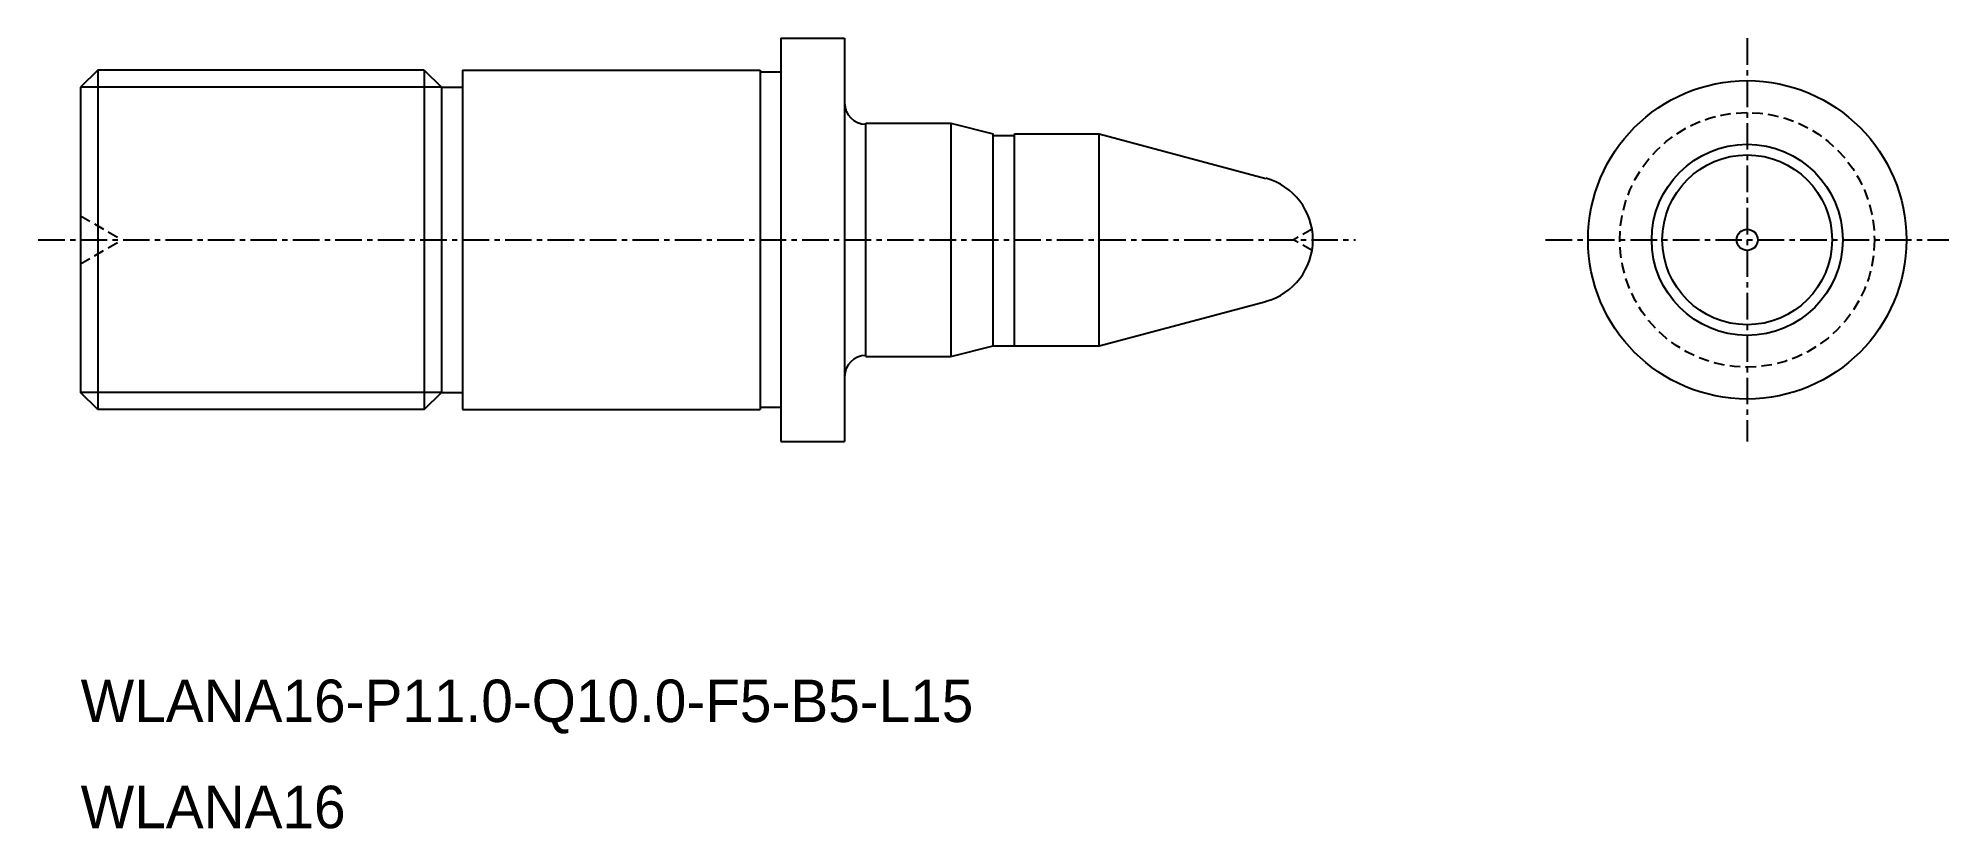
# Model space of a CAD drawing. Extents: x -2411.1 to -2321.1, y -921.3 to -884.
import ezdxf

# ---------------------------------------------------------------- set-up
doc = ezdxf.new("R2010")
doc.units = 0
doc.linetypes.add('CENTER', pattern=[2, 1.25, -0.25, 0.25, -0.25])
doc.linetypes.add('DASHED', pattern=[0.75, 0.5, -0.25])
doc.layers.get('0').update_dxf_attribs({"linetype": 'CONTINUOUS'})
doc.layers.add('CENTER', color=1, linetype='CENTER')

msp = doc.modelspace()

# ---------------------------------------------------------------- linework, layer by layer
at = {"color": 7, "linetype": 'CONTINUOUS'}
for p, q in [((-2376.121, -884.037), (-2376.121, -903.037)), ((-2376.121, -884.037), (-2373.121, -884.037)), ((-2373.121, -884.037), (-2373.121, -903.037)), ((-2408.309, -885.537), (-2409.121, -886.349)), ((-2392.933, -885.537), (-2408.309, -885.537)), ((-2408.305, -885.537), (-2408.305, -901.537)), ((-2392.938, -885.537), (-2392.938, -901.537)), ((-2392.933, -885.537), (-2392.121, -886.349)), ((-2391.121, -885.537), (-2377.095, -885.537)), ((-2391.121, -885.537), (-2391.121, -901.537)), ((-2377.095, -885.537), (-2377.095, -901.537)), ((-2409.121, -886.349), (-2409.121, -900.725)), ((-2392.121, -886.349), (-2392.121, -900.725)), ((-2392.121, -886.35), (-2391.121, -886.35)), ((-2372.121, -888.037), (-2368.121, -888.037)), ((-2372.121, -899.037), (-2372.121, -888.037)), ((-2368.121, -888.037), (-2368.121, -899.037)), ((-2361.121, -898.537), (-2361.121, -888.537)), ((-2361.121, -888.537), (-2353.276, -890.64)), ((-2361.121, -898.537), (-2353.276, -896.435)), ((-2372.121, -899.037), (-2368.121, -899.037)), ((-2408.309, -901.537), (-2409.121, -900.725)), ((-2392.933, -901.537), (-2392.121, -900.725)), ((-2392.121, -900.725), (-2391.121, -900.725)), ((-2392.933, -901.537), (-2408.309, -901.537)), ((-2391.121, -901.537), (-2377.095, -901.537)), ((-2376.121, -903.037), (-2373.121, -903.037))]:
    msp.add_line(p, q, dxfattribs=at)
at = {"color": 3, "linetype": 'CONTINUOUS'}
for p, q in [((-2392.121, -886.35), (-2409.121, -886.35)), ((-2392.121, -900.725), (-2409.121, -900.725))]:
    msp.add_line(p, q, dxfattribs=at)
at = {"color": 7}
for p, q in [((-2368.121, -888.037), (-2366.121, -888.537)), ((-2366.121, -898.537), (-2366.121, -888.537)), ((-2365.121, -898.537), (-2365.121, -888.537)), ((-2365.121, -888.537), (-2361.121, -888.537)), ((-2368.121, -899.037), (-2366.121, -898.537)), ((-2366.121, -898.537), (-2361.121, -898.537))]:
    msp.add_line(p, q, dxfattribs=at)
at = {"color": 3, "linetype": 'DASHED'}
for p, q in [((-2409.121, -892.412), (-2407.173, -893.537)), ((-2351.094, -893.037), (-2351.96, -893.537)), ((-2409.121, -894.662), (-2407.173, -893.537)), ((-2351.094, -894.037), (-2351.96, -893.537))]:
    msp.add_line(p, q, dxfattribs=at)
at = {"color": 7, "linetype": 'CONTINUOUS'}
for points in [[(-2376.121, -885.637), (-2377.095, -885.637)], [(-2365.121, -888.637), (-2366.121, -888.637)], [(-2376.121, -901.437), (-2377.095, -901.437)]]:
    msp.add_lwpolyline(points, dxfattribs=at)
for radius in [7.5, 4.5, 4]:
    msp.add_circle((-2330.587, -893.537), radius, dxfattribs=at)
at = {"color": 3, "linetype": 'DASHED'}
msp.add_circle((-2330.587, -893.537), 6, dxfattribs=at)
at = {"color": 7, "linetype": 'CONTINUOUS'}
for centre, radius, start, end in [((-2372.121, -887.087), 1, 180, 270), ((-2354.052, -893.537), 3, 285, 75), ((-2372.121, -899.987), 1, 90, 180)]:
    msp.add_arc(centre, radius, start, end, dxfattribs=at)
at = {"layer": 'CENTER', "color": 1, "linetype": 'CENTER'}
for p, q in [((-2330.587, -884.037), (-2330.587, -903.037)), ((-2411.121, -893.537), (-2349.052, -893.537)), ((-2340.087, -893.537), (-2321.087, -893.537))]:
    msp.add_line(p, q, dxfattribs=at)
at = {"layer": 'CENTER', "color": 7, "linetype": 'CONTINUOUS'}
msp.add_circle((-2330.587, -893.537), 0.5, dxfattribs=at)

# ---------------------------------------------------------------- texts
at = {"color": 7, "linetype": 'CONTINUOUS'}
for s, p in [('WLANA16-P11.0-Q10.0-F5-B5-L15', (-2409.121, -916.259)), ('WLANA16', (-2409.121, -921.259))]:
    msp.add_text(s, height=2, dxfattribs=at).set_placement(p)

doc.saveas('drawing.dxf')
